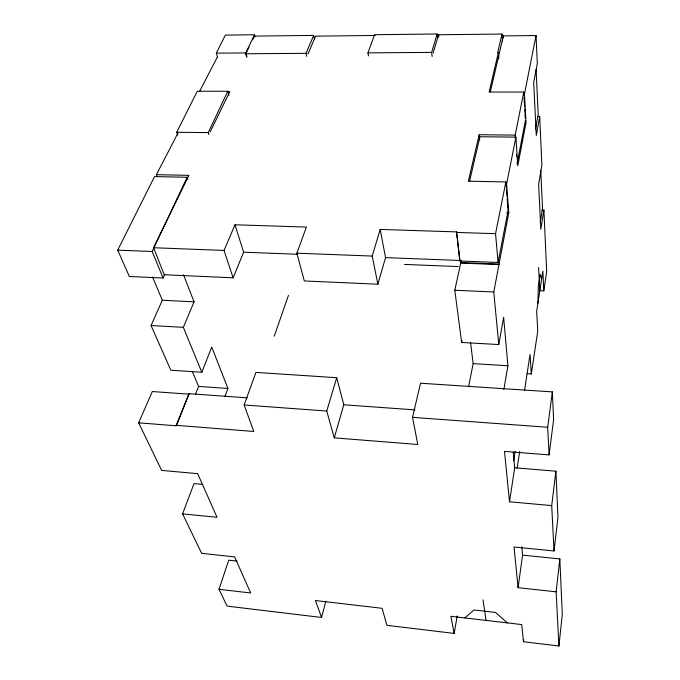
<?xml version="1.0" encoding="UTF-8"?>
<svg xmlns="http://www.w3.org/2000/svg" width="680" height="680" viewBox="0 0 680 680"><rect width="100%" height="100%" fill="white"/><g stroke="black" fill="none" stroke-linecap="round" stroke-linejoin="round"><path stroke-width="1.02" d="M537.931 303.11L538.313 286.442L540.192 274.346L541.637 278.945M237.04 561.102L228.735 560.192L218.986 589.288L227.111 606.118L321.58 617.474L315.401 600.525L382.109 608.294L386.886 625.319L454.155 633.412L450.857 616.31L521.747 624.571L523.464 641.741L558.917 646L562.3 614.236L559.827 558.909L522.563 555.126L521.815 546.839M558.917 646L556.13 591.821L559.827 558.909M556.13 591.821L518.075 587.69L514.012 546.975L554.03 550.97L557.965 517.302L555.9 471.206L514.675 467.789L513.264 452.158M554.03 550.97L551.701 505.597L555.9 471.206M551.701 505.597L509.507 501.789L504.483 451.367L549.091 454.903L553.605 419.832L552.356 391.892L420.529 383.223L412.548 417.341L417.775 444.482L334.271 437.861L326.74 411.043L336.71 377.706L255.952 372.394L244.137 404.974L253.793 431.469L176.188 425.315L189.074 393.686L247.121 397.842M523.464 641.741L523.736 639.642M549.091 454.903L547.672 427.269L552.356 391.892M518.075 587.69L522.563 555.126M517.165 468.12L519.682 451.367M527.136 373.719L531.31 373.983L537.761 331.05L536.656 311.38L542.844 271.099L543.804 290.861L539.58 290.675M543.804 290.861L546.678 271.711L543.906 210.129L541.798 210.069M509.507 501.789L514.675 467.789M513.715 460.827L515.159 451.375M524.56 390.167L530.043 354.467L531.31 373.983M543.906 210.129L540.821 229.322L538.637 184.246L541.884 165.087L539.69 116.407L537.565 116.391M540.217 222.776L542.521 208.59L540.77 170.655M503.854 389.58L507.892 365.738L503.642 317.339L498.763 344.548L461.635 342.465L454.801 290.241L461.261 260.482M454.155 633.412L457.206 615.944M539.69 116.407L536.274 135.464L533.698 82.501L537.31 63.631L536.044 35.547L503.327 35.904L490.314 91.928M535.44 129.387L538.169 114.299L536.104 69.504M498.763 344.548L493.773 291.992L508.767 212.781L506.6 184.059L515.908 137.139L479.91 136.739L469.591 181.186M157.123 176.656L156.392 174.667L188.929 175.346L153.569 247.741L164.212 274.745L233.129 277.797L224.043 250.427L234.991 224.791L306.399 227.077L296.879 253.198L304.308 280.95L377.876 284.206L372.215 256.062L380.205 229.44L456.518 231.888L459.901 261.01L498.1 262.471L508.045 210.757L507.11 198.416M517.072 163.804L525.394 120.572M468.698 386.223L473.144 363.63L470.585 342.703M536.044 35.547L524.45 94.027L526.048 122.485L517.769 165.767L515.908 137.139M498.1 262.471L495.55 233.682L505.861 181.959L468.35 181.178L479.188 134.725L515.193 135.107L523.779 92.064L489.158 92.013L498.355 52.615L497.692 52.615L502.035 34.042L438.6 34.757L433.1 53.083M461.635 342.465L462.068 340.391M459.901 261.01L457.521 240.057M321.58 617.474L325.873 601.129M377.876 284.206L385.534 257.626L380.205 229.44M334.271 437.861L343.782 404.778L336.71 377.706M432.14 56.516L431.63 52.402L437.18 34L374.595 34.714L367.94 52.87L368.466 55.913M274.236 336.209L288.473 295.281M224.978 396.431L227.919 388.458L211.735 347.038L201.824 372.274L170.833 370.217L151.054 325.524L162.325 300.245L152.575 277.075M218.986 589.288L250.656 592.977L234.625 556.894L201.629 553.308L182.589 513.859L194.021 483.599L202.478 484.389M195.5 394.315L198.585 386.41L192.533 372.028M176.808 424.864L189.074 393.686M233.129 277.797L243.627 252.195L234.991 224.791M201.824 372.274L183.345 327.344L194.064 301.844L183.439 274.644M307.998 53.983L315.622 36.142L375.224 35.47M306.672 56.329L306.008 53.329L313.701 35.411L254.456 36.091L252.628 39.814M182.589 513.859L217.047 517.302L197.659 473.654L161.619 470.407L138.66 422.824L152.303 391.536L189.295 394.196M187.875 179.248L187.17 177.276L154.53 176.579L117.7 250.155L129.353 276.497L163.055 278.018L164.781 274.21M163.055 278.018L152.15 251.498L187.17 177.276M208.896 134.572L208.258 132.6L227.757 91.273L197.26 91.239L176.724 132.26L177.752 135.201M246.968 56.984L245.854 52.93L254.422 34.773L225.352 35.114L216.325 53.151L217.523 57.188M210.179 131.852L229.806 91.664L227.715 91.664M246.585 56.848L245.769 53.771L248.965 47.252M156.392 174.667L177.786 133.391M199.435 91.621L217.651 56.483M464.865 617.942L473.943 609.952L495.465 612.417L507.399 622.897M216.325 53.151L245.854 52.93M245.769 53.771L306.008 53.329M367.94 52.87L431.63 52.402M176.724 132.26L208.258 132.6M506.677 212.73L508.767 212.781M456.39 232.424L495.55 233.682M153.569 247.741L224.043 250.427M296.879 253.198L372.215 256.062M243.627 252.195L297.576 254.26M385.534 257.626L460.02 260.474M460.802 262.556L498.967 264.036M460.87 263.109L499.01 264.596M117.7 250.155L152.15 251.498M404.566 264.426L458.354 266.56M454.801 290.241L493.773 291.992M162.325 300.245L194.064 301.844M151.054 325.524L183.345 327.344M473.144 363.63L507.892 365.738M198.585 386.41L227.919 388.458M343.782 404.778L414.936 409.887M244.137 404.974L326.74 411.043M412.548 417.341L547.672 427.269M138.66 422.824L176.418 425.825L176.188 425.315M227.757 91.273L228.93 95.209M254.422 34.773L254.957 36.822M313.701 35.411L314.576 39.55M483.021 599.87L486.03 620.406M456.518 231.888L457.266 238.017M438.6 34.757L438.838 36.797M437.18 34L437.665 38.097M479.188 134.725L479.689 139.995M505.861 181.959L506.252 187.102M506.404 189.159L506.948 196.358M498.355 52.615L498.814 58.846M502.035 34.042L502.546 41.285M503.327 35.904L503.472 37.97M515.193 135.107L515.398 138.184M516.468 154.581L516.604 156.63M523.779 92.064L523.957 95.225M524.076 97.342L524.611 106.845M524.731 108.953L525.274 118.465M538.586 267.503L539.801 290.904"/></g></svg>
